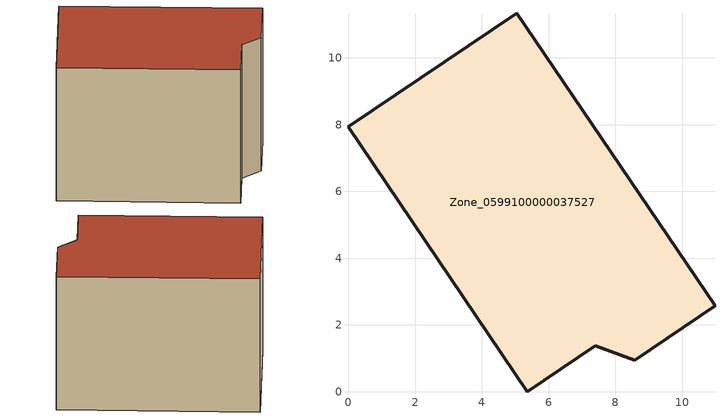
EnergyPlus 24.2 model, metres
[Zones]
Zone_0599100000037527
 floor ground (C_G): 0,7.94 5.05,11.34 10.98,2.57 8.58,0.95 7.4,1.38 5.36,0 z0
 wall outside (C_F): 5.05,11.34 0,7.94 5.36,0 7.4,1.38 8.58,0.95 10.98,2.57 5.05,11.34 z0:8.14
 roof outside (C_R): 10.98,2.57 5.05,11.34 0,7.94 5.36,0 7.4,1.38 8.58,0.95 z8.14
[BUILDING]
Pand.0599100000037527: North Axis=0; Terrain=City; Loads Convergence Tolerance Value=0.04; Temperature Convergence Tolerance Value=0.4; Solar Distribution=FullExterior; Maximum Number of Warmup Days=25; Minimum Number of Warmup Days=1
[Site:Location]
Rotterdam.The.Hague.AP_ZH_NLD Design_Conditions: Latitude=51.96; Longitude=4.45; Time Zone=1; Elevation=-4.5
[SITE:GROUNDTEMPERATURE:BUILDINGSURFACE]
18, 18, 18, 18, 18, 18, 18, 18, 18, 18, 18, 18
[MATERIAL] Thermal Absorptance=0.9; Solar Absorptance=0.7; Visible Absorptance=0.7
Name | Roughness | Thickness | Conductivity | Density | Specific Heat
G.TI.1975-1991 | MediumSmooth | 0.15 | 0.288461 | 540 | 1210
F.TI.1975-1991 | Rough | 0.3 | 0.230769 | 1920 | 840
R.TI.1975-1991 | MediumRough | 0.2 | 0.153846 | 1500 | 1000
[CONSTRUCTION]
C_G: G.TI.1975-1991
C_F: F.TI.1975-1991
C_R: R.TI.1975-1991
[ZONE]
Zone_0599100000037527: Type=1; Multiplier=1; Ceiling Height=Autocalculate; Volume=Autocalculate; Floor Area=autocalculate; Part of Total Floor Area=Yes
[ZONEINFILTRATION:DESIGNFLOWRATE]
Infil_Zone_0599100000037527: Zone or ZoneList or Space or SpaceList=Zone_0599100000037527; Schedule=AlwaysOn; Design Flow Rate Calculation Method=Flow/Area; Flow Rate per Floor Area=0.003; Constant Term Coefficient=1; Temperature Term Coefficient=0; Velocity Term Coefficient=0; Velocity Squared Term Coefficient=0
[HVACTEMPLATE:ZONE:IDEALLOADSAIRSYSTEM]
Zone_0599100000037527: Maximum Heating Supply Air Temperature=50; Minimum Cooling Supply Air Temperature=13; Maximum Heating Supply Air Humidity Ratio=0.0156; Minimum Cooling Supply Air Humidity Ratio=0.0077; Heating Limit=NoLimit; Cooling Limit=NoLimit; Dehumidification Control Type=ConstantSensibleHeatRatio; Cooling Sensible Heat Ratio=0.7; Dehumidification Setpoint=60; Humidification Control Type=None; Humidification Setpoint=30; Outdoor Air Method=None; Outdoor Air Flow Rate per Person=0.00944; Outdoor Air Flow Rate per Zone Floor Area=0; Outdoor Air Flow Rate per Zone=0; Demand Controlled Ventilation Type=None; Outdoor Air Economizer Type=NoEconomizer; Heat Recovery Type=None; Sensible Heat Recovery Effectiveness=0.7; Latent Heat Recovery Effectiveness=0.65
[ZONECONTROL:THERMOSTAT]
ThermostatControl_Zone_0599100000037527: Zone or ZoneList=Zone_0599100000037527; Control Type Schedule=DualSetpointControlType; Control 1=Thermostat_Zone_0599100000037527; Temperature Difference Between Cutout And Setpoint=0
[THERMOSTATSETPOINT:DUALSETPOINT]
Thermostat_Zone_0599100000037527: Heating Setpoint Temperature Schedule=HeatingSetpoint_Zone_0599100000037527; Cooling Setpoint Temperature Schedule=CoolingSetpoint_Zone_0599100000037527
[SCHEDULE:COMPACT]
HeatingSetpoint_Zone_0599100000037527: Through: 12/31, For: AllDays, Until: 24:00, 21
CoolingSetpoint_Zone_0599100000037527: Through: 12/31, For: AllDays, Until: 24:00, 24
DualSetpointControlType: Through: 12/31, For: AllDays, Until: 24:00, 4
AlwaysOn: Through: 12/31, For: AllDays, Until: 24:00, 1
